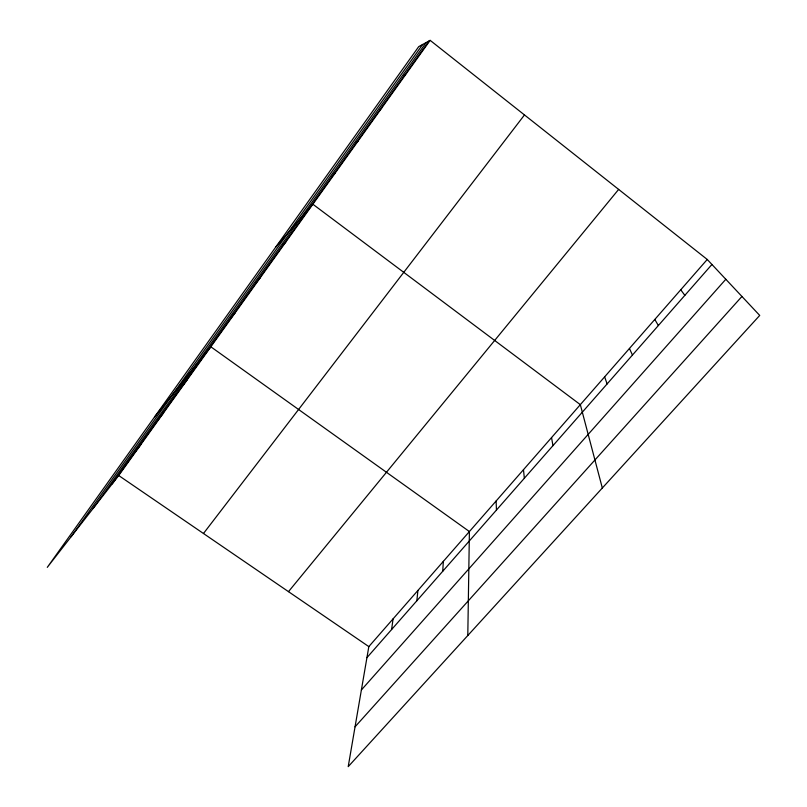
<?xml version="1.0" encoding="UTF-8"?>
<svg xmlns="http://www.w3.org/2000/svg" width="807" height="807" viewBox="0 0 807 807"><rect width="100%" height="100%" fill="white"/><g stroke="black" fill="none" stroke-linecap="round" stroke-linejoin="round"><path stroke-width="1.21" d="M467.798 635.523L469.402 531.551L210.839 346.798L154.47 417.098M442.73 571.275L443.346 561.359M416.846 600.771L417.915 590.452M391.587 629.551L393.08 618.858M707.245 259.471L368.829 646.609L348.21 766.65L759.72 315.426L707.245 259.471L430.151 40.35L418.722 46.635L47.28 567.361L118.71 475.525L430.151 40.35M71.107 536.726L422.626 44.486M93.047 508.521L426.136 42.559M112.183 483.918L429.132 40.905M203.475 533.498L524.479 114.937M134.688 452.455L140.892 444.526M157.769 420.195L163.629 412.76M181.444 387.118L186.931 380.198M230.661 318.321L235.351 312.541M288.482 591.652L618.646 189.403M256.253 282.551L260.52 277.386M282.541 245.812L286.344 241.293M275.782 247.023L312.864 204.232L580.334 404.65L602.325 488.013M366.933 657.655L711.935 264.474M361.385 689.955L725.816 279.272M332.363 176.158L335.268 172.92M355.05 726.814L741.936 296.462M355.716 143.525L358.187 140.902M379.623 110.115L381.62 108.158M404.085 75.919L405.608 74.648M118.71 475.525L368.829 646.609M680.745 289.794L684.84 295.352M654.81 319.451L658.361 325.544M629.45 348.463L632.456 355.06M604.635 376.859L607.116 383.94M551.544 437.586L552.956 445.656M523.481 469.694L524.348 478.258M496.103 501.006L496.456 510.044"/></g></svg>
